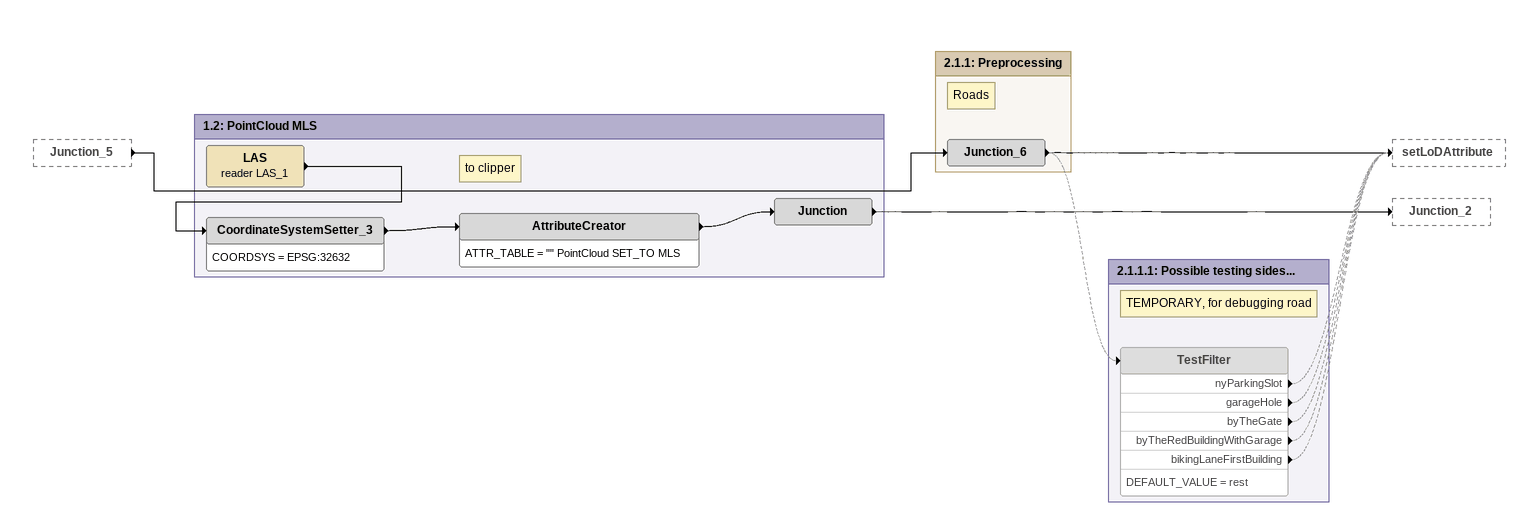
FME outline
Junction_5 [outside]
    -> Junction_6

Bookmark: 1.2: PointCloud MLS
LAS (reader LAS_1)
    -> CoordinateSystemSetter_3
CoordinateSystemSetter_3
    COORDSYS = EPSG:32632
    -> AttributeCreator
AttributeCreator
    ATTR_TABLE = "" PointCloud SET_TO MLS
    -> Junction
Note: to clipper
Junction
    -> Junction_2

Bookmark: 2.1.1: Preprocessing
Note: Roads
Junction_6
    -> setLoDAttribute
    -> TestFilter [off]

Bookmark: 2.1.1.1: Possible testing sides...
Note: TEMPORARY, for debugging road
TestFilter [off]
    DEFAULT_VALUE = rest
    nyParkingSlot -> setLoDAttribute [off]
    garageHole -> setLoDAttribute [off]
    byTheGate -> setLoDAttribute [off]
    byTheRedBuildingWithGarage -> setLoDAttribute [off]
    bikingLaneFirstBuilding -> setLoDAttribute [off]
